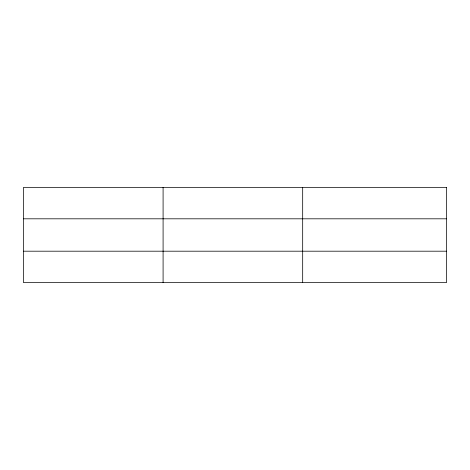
<?xml version="1.0" encoding="UTF-8"?>
<svg xmlns="http://www.w3.org/2000/svg" width="470" height="470" viewBox="0 0 470 470"><rect width="100%" height="100%" fill="white"/><g stroke="black" fill="none" stroke-linecap="round" stroke-linejoin="round"><path stroke-width="0.7" d="M163.09 187.377L163.09 282.623M302.68 187.377L302.68 282.623M23.5 218.809L446.5 218.809M23.5 251.192L446.5 251.192M446.5 187.377L446.5 282.623L23.5 282.623L23.5 187.377L446.5 187.377"/></g></svg>
